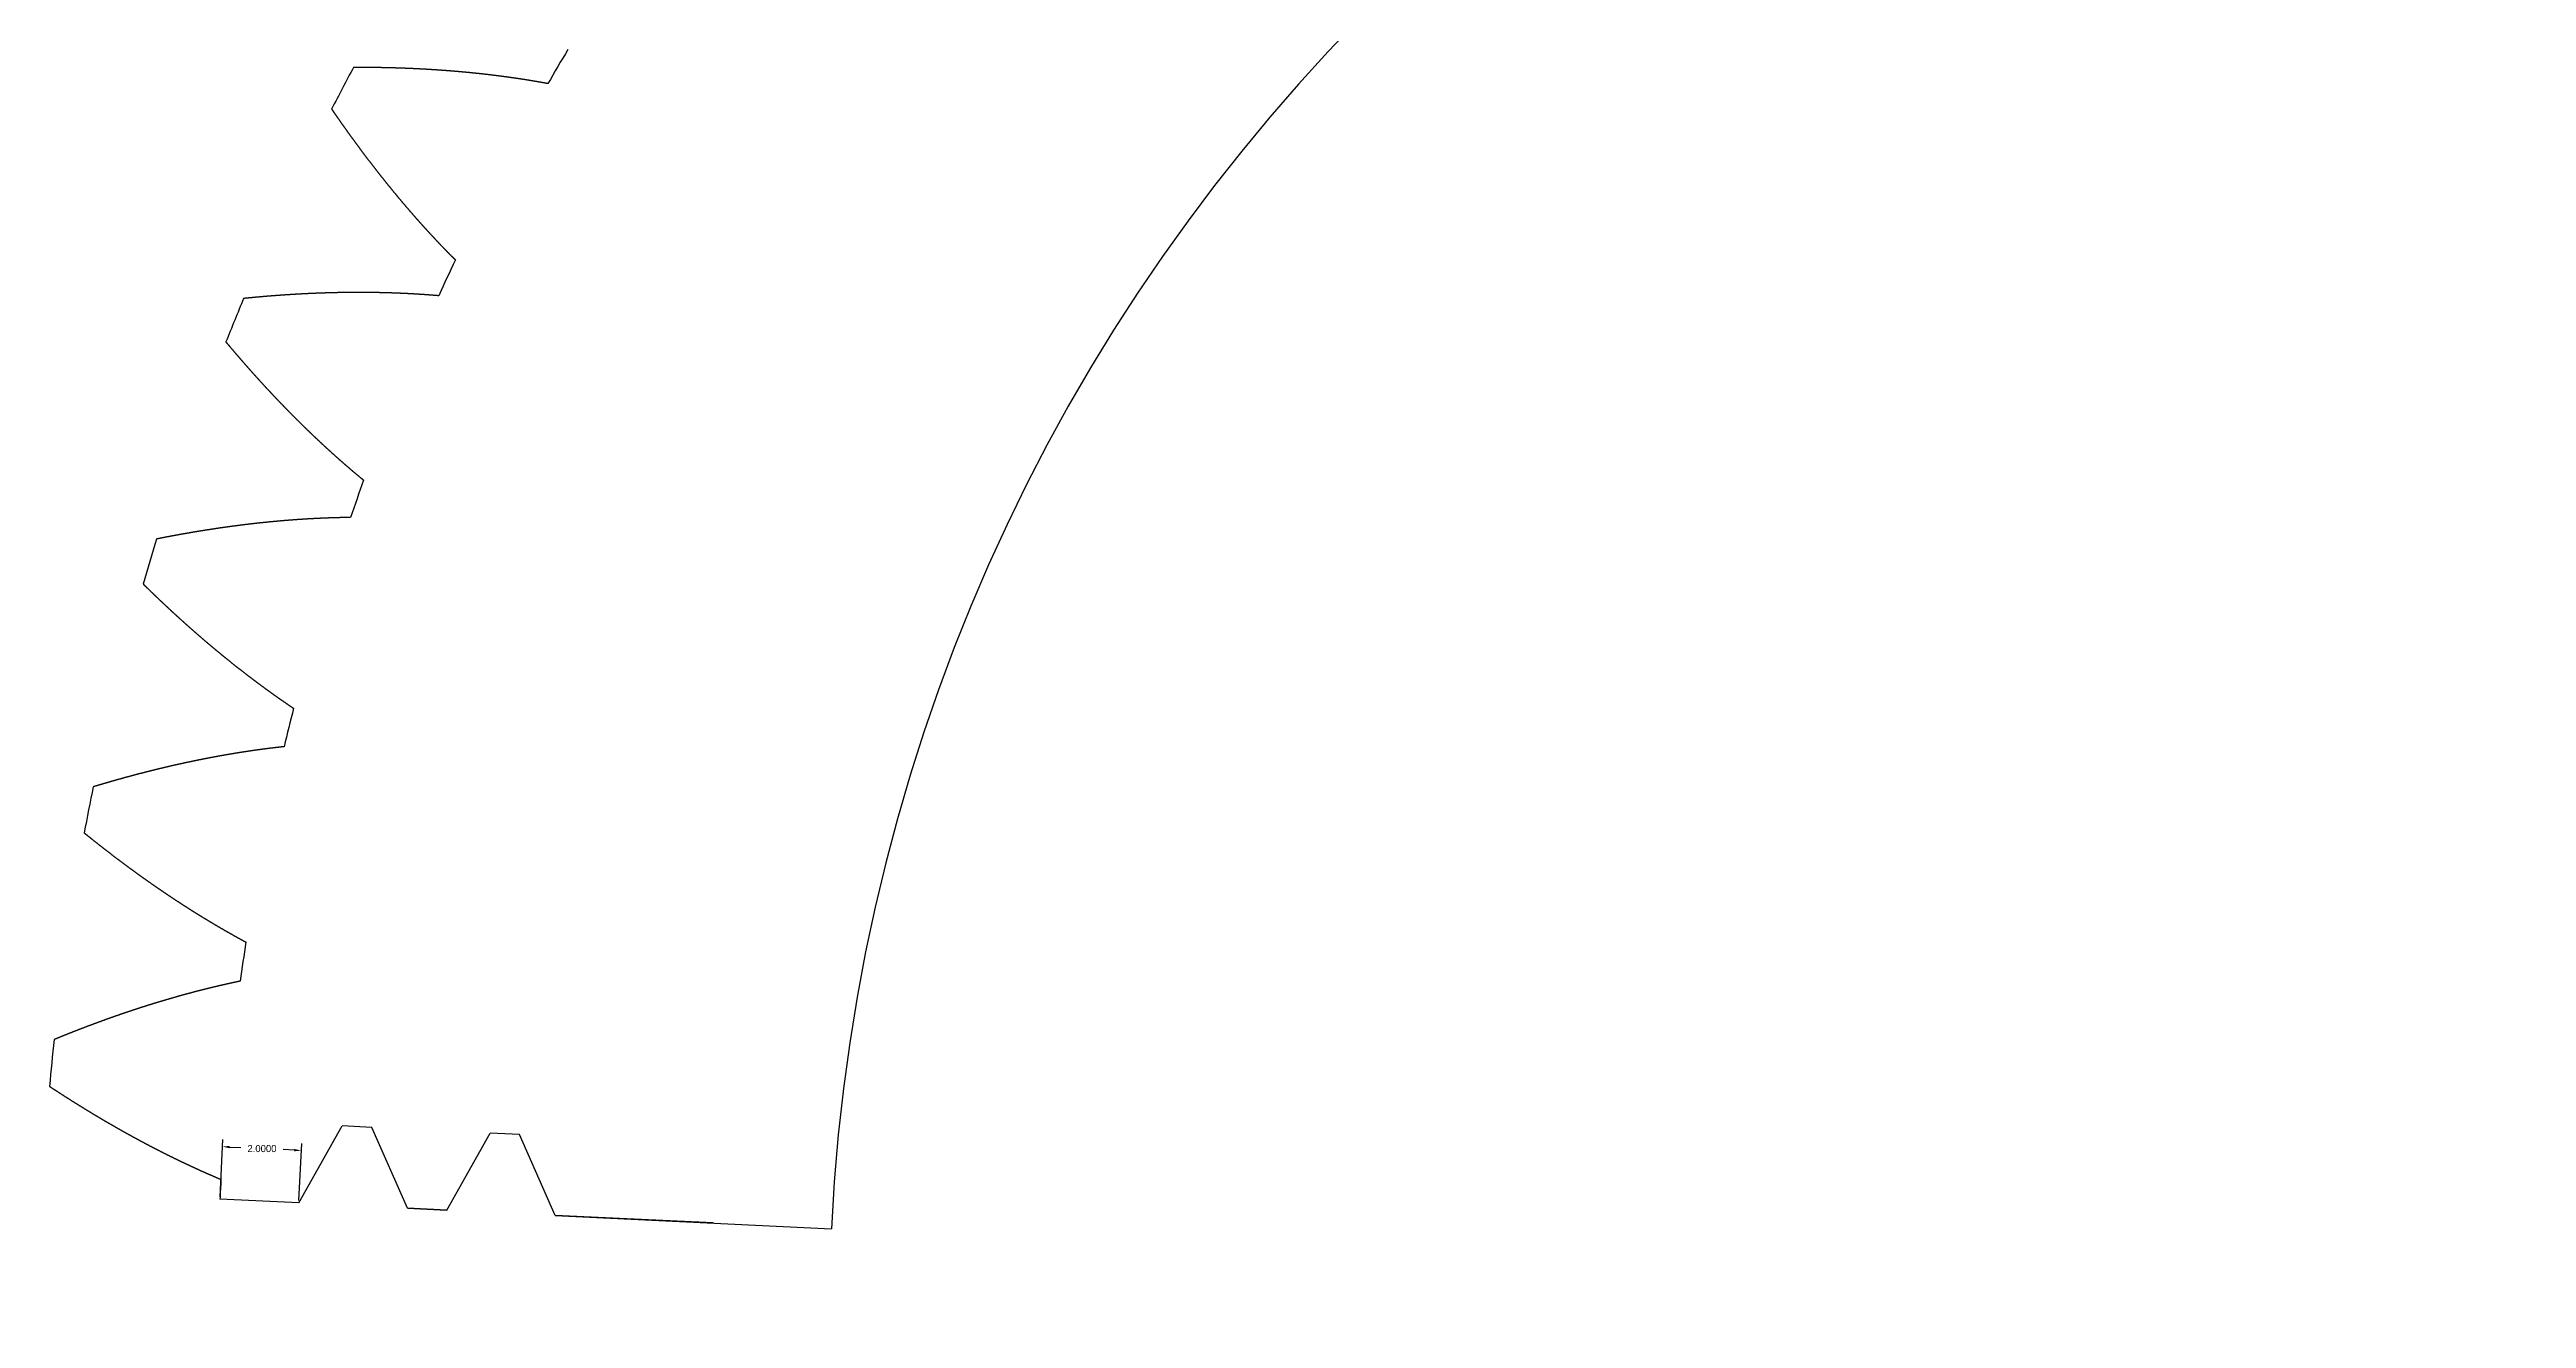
# Model space of a CAD drawing. Header units: millimetres. Extents: x -106 to 415, y -206 to 191.
# Drawn here: x -106 to -43.3, y -132.5 to -100.3 of the extents above; entities that cross this region are included whole.
import ezdxf

# ---------------------------------------------------------------- set-up
doc = ezdxf.new("R2010")
doc.units = ezdxf.units.MM
doc.header["$MEASUREMENT"] = 0

msp = doc.modelspace()

# ---------------------------------------------------------------- linework, layer by layer
at = {"linetype": 'Continuous'}
for p, q in [((-101.68202, -129.371), (-101.61214, -127.92624)), ((-99.68737, -129.53006), (-98.59191, -127.5807)), ((-97.84279, -127.61694), (-98.59191, -127.5807)), ((-96.94058, -129.66292), (-97.84279, -127.61694)), ((-95.94175, -129.71123), (-94.84629, -127.76188)), ((-94.09717, -127.79812), (-94.84629, -127.76188)), ((-93.19496, -129.84409), (-94.09717, -127.79812)), ((-101.44104, -128.11473), (-101.15771, -128.12843)), ((-99.80296, -128.19396), (-100.08629, -128.18026)), ((-99.68435, -129.46763), (-99.61447, -128.02287)), ((-99.68737, -129.53006), (-101.68504, -129.43343)), ((-95.94175, -129.71123), (-96.94058, -129.66292)), ((-96.94058, -129.66292), (-95.94175, -129.71123)), ((-95.94175, -129.71123), (-96.94058, -129.66292)), ((-89.19964, -130.03735), (-93.19496, -129.84409)), ((-93.19496, -129.84409), (-86.20314, -130.18229))]:
    msp.add_line(p, q, dxfattribs=at)
for centre, radius, start, end in [((-39.25803, -132.45302), 47, 0.0000019, 177.2307676), ((-39.25802, -132.45302), 62.5, 149.0800547, 149.9968686), ((-39.25802, -132.45302), 67, 151.799248, 152.8161368), ((-39.25802, -132.45302), 62.5, 154.6185162, 155.5353301), ((-39.25802, -132.45302), 67, 157.3377095, 158.3545984), ((-39.25802, -132.45302), 62.5, 160.1569778, 161.0737916), ((-39.25802, -132.45302), 67, 162.8761711, 163.8930599), ((-39.25802, -132.45302), 62.5, 165.6954393, 166.6122532), ((-39.25802, -132.45302), 67, 168.4146326, 169.4315214), ((-39.25802, -132.45302), 62.5, 171.2339009, 172.1507147), ((-39.25802, -132.45302), 67, 173.9530941, 174.969983), ((-39.25802, -132.45302), 62.5, 176.7723624, 177.2307693)]:
    msp.add_arc(centre, radius, start, end)
for points in [[(-93.3829, -101.20006), (-93.40403, -101.19615), (-93.44629, -101.1884), (-93.50975, -101.17691), (-93.59448, -101.16189), (-93.7006, -101.14363), (-93.80691, -101.12586), (-93.91342, -101.1086), (-94.02012, -101.09184), (-94.12703, -101.07557), (-94.23412, -101.0598), (-94.34139, -101.04452), (-94.44885, -101.02971), (-94.55649, -101.01538), (-94.6643, -101.00152), (-94.77228, -100.98813), (-94.88043, -100.97521), (-94.98875, -100.96275), (-95.09723, -100.95074), (-95.20588, -100.9392), (-95.31468, -100.92811), (-95.42365, -100.91747), (-95.53276, -100.90728), (-95.64203, -100.89753), (-95.75146, -100.88823), (-95.86102, -100.87936), (-95.97074, -100.87093), (-96.08059, -100.86294), (-96.19059, -100.85538), (-96.30073, -100.84825), (-96.41101, -100.84155), (-96.52142, -100.83528), (-96.63196, -100.82943), (-96.74264, -100.824), (-96.85344, -100.81899), (-96.96438, -100.8144), (-97.07544, -100.81022), (-97.18662, -100.80646), (-97.29793, -100.80311), (-97.40936, -100.80017), (-97.5209, -100.79764), (-97.63256, -100.79552), (-97.74434, -100.7938), (-97.85623, -100.79249), (-97.96824, -100.79158), (-98.08035, -100.79107), (-98.17013, -100.79098), (-98.23752, -100.79109), (-98.28246, -100.79124), (-98.30494, -100.79134)], [(-98.85754, -101.84424), (-98.84485, -101.86279), (-98.81945, -101.89987), (-98.78126, -101.95539), (-98.73019, -102.02922), (-98.66608, -102.1212), (-98.6017, -102.21286), (-98.53706, -102.3042), (-98.47215, -102.39522), (-98.40697, -102.48591), (-98.34153, -102.57627), (-98.27581, -102.66631), (-98.20982, -102.75601), (-98.14357, -102.84537), (-98.07704, -102.9344), (-98.01025, -103.02309), (-97.94318, -103.11143), (-97.87584, -103.19943), (-97.80823, -103.28709), (-97.74034, -103.37439), (-97.67218, -103.46134), (-97.60375, -103.54793), (-97.53504, -103.63416), (-97.46606, -103.72003), (-97.3968, -103.80554), (-97.32726, -103.89068), (-97.25745, -103.97544), (-97.18735, -104.05983), (-97.11698, -104.14385), (-97.04632, -104.22748), (-96.97539, -104.31072), (-96.90417, -104.39358), (-96.83267, -104.47604), (-96.76088, -104.5581), (-96.6888, -104.63977), (-96.61644, -104.72103), (-96.5438, -104.80188), (-96.47086, -104.88233), (-96.39763, -104.96235), (-96.32411, -105.04196), (-96.2503, -105.12113), (-96.17619, -105.19987), (-96.10178, -105.27817), (-96.02706, -105.35602), (-95.95205, -105.43342), (-95.87674, -105.51037), (-95.81625, -105.57157), (-95.77075, -105.61727), (-95.74035, -105.64765), (-95.72514, -105.66282)], [(-96.14657, -106.56976), (-96.16798, -106.56791), (-96.21079, -106.56427), (-96.27506, -106.55896), (-96.36085, -106.5522), (-96.46823, -106.54426), (-96.57576, -106.53683), (-96.68344, -106.52993), (-96.79127, -106.52355), (-96.89924, -106.51768), (-97.00735, -106.51231), (-97.1156, -106.50745), (-97.22399, -106.50309), (-97.3325, -106.49922), (-97.44115, -106.49583), (-97.54992, -106.49292), (-97.65881, -106.4905), (-97.76783, -106.48855), (-97.87696, -106.48707), (-97.98621, -106.48606), (-98.09558, -106.48553), (-98.20506, -106.48545), (-98.31466, -106.48584), (-98.42436, -106.48669), (-98.53416, -106.48799), (-98.64408, -106.48974), (-98.75409, -106.49194), (-98.86421, -106.49459), (-98.97442, -106.49768), (-99.08473, -106.50121), (-99.19514, -106.50518), (-99.30564, -106.5096), (-99.41624, -106.51444), (-99.52692, -106.51972), (-99.63769, -106.52543), (-99.74855, -106.53156), (-99.8595, -106.53813), (-99.97052, -106.54511), (-100.08163, -106.55252), (-100.19282, -106.56035), (-100.30409, -106.5686), (-100.41544, -106.57726), (-100.52686, -106.58634), (-100.63836, -106.59583), (-100.74993, -106.60574), (-100.86157, -106.61605), (-100.95094, -106.62463), (-101.018, -106.63124), (-101.06272, -106.63573), (-101.08508, -106.638)], [(-101.53348, -107.73931), (-101.51906, -107.75656), (-101.4902, -107.79101), (-101.44683, -107.84258), (-101.38887, -107.91115), (-101.31618, -107.99651), (-101.24326, -108.08153), (-101.17011, -108.1662), (-101.09671, -108.25053), (-101.02309, -108.3345), (-100.94922, -108.41813), (-100.87512, -108.5014), (-100.80079, -108.58431), (-100.72622, -108.66687), (-100.65141, -108.74906), (-100.57637, -108.83089), (-100.50109, -108.91235), (-100.42557, -108.99344), (-100.34981, -109.07415), (-100.27382, -109.1545), (-100.19759, -109.23446), (-100.12112, -109.31404), (-100.04441, -109.39324), (-99.96746, -109.47206), (-99.89027, -109.55048), (-99.81284, -109.6285), (-99.73517, -109.70614), (-99.65725, -109.78337), (-99.5791, -109.8602), (-99.50071, -109.93662), (-99.42207, -110.01263), (-99.34318, -110.08822), (-99.26405, -110.1634), (-99.18468, -110.23815), (-99.10506, -110.31248), (-99.0252, -110.38638), (-98.94508, -110.45984), (-98.86472, -110.53287), (-98.78412, -110.60546), (-98.70326, -110.67759), (-98.62215, -110.74927), (-98.54078, -110.82049), (-98.45916, -110.89124), (-98.37728, -110.96152), (-98.29515, -111.03132), (-98.21276, -111.10064), (-98.14665, -111.15572), (-98.09695, -111.19682), (-98.06376, -111.22412), (-98.04716, -111.23775)], [(-98.37909, -112.18113), (-98.40057, -112.18136), (-98.44354, -112.18187), (-98.50802, -112.18279), (-98.59406, -112.18433), (-98.70171, -112.18679), (-98.80945, -112.18978), (-98.91729, -112.1933), (-99.02523, -112.19735), (-99.13327, -112.20193), (-99.24139, -112.20703), (-99.34961, -112.21264), (-99.45791, -112.21876), (-99.56629, -112.22537), (-99.67476, -112.23249), (-99.7833, -112.24009), (-99.89192, -112.24819), (-100.00061, -112.25677), (-100.10938, -112.26583), (-100.21822, -112.27538), (-100.32713, -112.2854), (-100.43611, -112.29589), (-100.54515, -112.30685), (-100.65426, -112.31828), (-100.76343, -112.33017), (-100.87266, -112.34252), (-100.98195, -112.35533), (-101.09129, -112.3686), (-101.2007, -112.38231), (-101.31015, -112.39647), (-101.41966, -112.41109), (-101.52922, -112.42614), (-101.63883, -112.44164), (-101.74849, -112.45757), (-101.85819, -112.47395), (-101.96794, -112.49075), (-102.07773, -112.50799), (-102.18757, -112.52566), (-102.29745, -112.54376), (-102.40736, -112.56228), (-102.51732, -112.58123), (-102.62731, -112.6006), (-102.73733, -112.62039), (-102.84739, -112.6406), (-102.95748, -112.66123), (-103.06761, -112.68227), (-103.15573, -112.69943), (-103.22184, -112.71248), (-103.26592, -112.72127), (-103.28796, -112.72568)], [(-103.62798, -113.86514), (-103.61196, -113.88091), (-103.5799, -113.91241), (-103.53176, -113.95956), (-103.46745, -114.02221), (-103.38687, -114.10016), (-103.30608, -114.17774), (-103.22509, -114.25496), (-103.14391, -114.33181), (-103.06252, -114.40829), (-102.98093, -114.48439), (-102.89914, -114.56012), (-102.81715, -114.63547), (-102.73496, -114.71044), (-102.65257, -114.78503), (-102.56997, -114.85924), (-102.48718, -114.93305), (-102.40419, -115.00647), (-102.321, -115.0795), (-102.23761, -115.15214), (-102.15401, -115.22437), (-102.07022, -115.2962), (-101.98622, -115.36763), (-101.90202, -115.43864), (-101.81763, -115.50925), (-101.73303, -115.57944), (-101.64823, -115.64921), (-101.56323, -115.71857), (-101.47802, -115.78749), (-101.39262, -115.85599), (-101.30701, -115.92406), (-101.2212, -115.99169), (-101.13518, -116.05887), (-101.04897, -116.12562), (-100.96254, -116.19191), (-100.87592, -116.25776), (-100.78909, -116.32315), (-100.70206, -116.38808), (-100.61482, -116.45254), (-100.52738, -116.51654), (-100.43972, -116.58006), (-100.35187, -116.64309), (-100.2638, -116.70563), (-100.17552, -116.76768), (-100.08704, -116.82923), (-99.99834, -116.89027), (-99.92722, -116.93872), (-99.87379, -116.97482), (-99.83812, -116.99879), (-99.82028, -117.01076)], [(-100.05961, -117.98177), (-100.08097, -117.98407), (-100.12369, -117.98872), (-100.18778, -117.99586), (-100.27327, -118.0057), (-100.38018, -118.01854), (-100.48713, -118.03192), (-100.59413, -118.04583), (-100.70117, -118.06028), (-100.80826, -118.07527), (-100.91539, -118.09077), (-101.02256, -118.1068), (-101.12976, -118.12334), (-101.237, -118.14039), (-101.34427, -118.15794), (-101.45157, -118.17599), (-101.5589, -118.19453), (-101.66626, -118.21356), (-101.77365, -118.23308), (-101.88106, -118.25308), (-101.98849, -118.27357), (-102.09595, -118.29453), (-102.20343, -118.31596), (-102.31092, -118.33787), (-102.41843, -118.36024), (-102.52596, -118.38308), (-102.6335, -118.40637), (-102.74106, -118.43013), (-102.84863, -118.45434), (-102.95621, -118.479), (-103.06379, -118.50411), (-103.17139, -118.52967), (-103.27899, -118.55567), (-103.3866, -118.58212), (-103.49421, -118.609), (-103.60182, -118.63632), (-103.70944, -118.66408), (-103.81706, -118.69227), (-103.92467, -118.72089), (-104.03229, -118.74993), (-104.1399, -118.7794), (-104.24751, -118.8093), (-104.35511, -118.83962), (-104.4627, -118.87035), (-104.57029, -118.90151), (-104.67787, -118.93308), (-104.76393, -118.95866), (-104.82847, -118.97804), (-104.87149, -118.99104), (-104.893, -118.99756)], [(-105.12146, -120.16451), (-105.104, -120.17866), (-105.06905, -120.20692), (-105.01658, -120.2492), (-104.94653, -120.30535), (-104.85879, -120.37516), (-104.7709, -120.44458), (-104.68284, -120.51363), (-104.59461, -120.58228), (-104.50622, -120.65055), (-104.41767, -120.71842), (-104.32895, -120.78591), (-104.24007, -120.85299), (-104.15103, -120.91968), (-104.06182, -120.98597), (-103.97246, -121.05185), (-103.88293, -121.11733), (-103.79324, -121.1824), (-103.70338, -121.24706), (-103.61337, -121.31131), (-103.52319, -121.37514), (-103.43286, -121.43855), (-103.34236, -121.50153), (-103.2517, -121.56409), (-103.16088, -121.62622), (-103.06991, -121.68792), (-102.97877, -121.74918), (-102.88747, -121.81001), (-102.79601, -121.87039), (-102.70439, -121.93033), (-102.61261, -121.98981), (-102.52068, -122.04884), (-102.42858, -122.10742), (-102.33632, -122.16553), (-102.24391, -122.22317), (-102.15133, -122.28035), (-102.0586, -122.33705), (-101.9657, -122.39328), (-101.87265, -122.44903), (-101.77944, -122.50428), (-101.68607, -122.55905), (-101.59254, -122.6133), (-101.49884, -122.66705), (-101.40499, -122.72029), (-101.31098, -122.77301), (-101.21681, -122.82521), (-101.14134, -122.86656), (-101.08467, -122.89735), (-101.04686, -122.91776), (-101.02794, -122.92795)], [(-101.17244, -123.91753), (-101.19348, -123.92188), (-101.23555, -123.93063), (-101.29866, -123.94393), (-101.3828, -123.96197), (-101.48796, -123.98507), (-101.59313, -124.0087), (-101.69828, -124.03288), (-101.80343, -124.05759), (-101.90857, -124.08284), (-102.01371, -124.10862), (-102.11883, -124.13491), (-102.22393, -124.16172), (-102.32903, -124.18904), (-102.4341, -124.21686), (-102.53916, -124.24518), (-102.6442, -124.27399), (-102.74923, -124.3033), (-102.85423, -124.33309), (-102.9592, -124.36337), (-103.06416, -124.39412), (-103.16909, -124.42536), (-103.274, -124.45707), (-103.37888, -124.48925), (-103.48373, -124.52189), (-103.58855, -124.555), (-103.69334, -124.58856), (-103.7981, -124.62259), (-103.90283, -124.65707), (-104.00753, -124.692), (-104.11219, -124.72738), (-104.21681, -124.7632), (-104.3214, -124.79947), (-104.42596, -124.83617), (-104.53047, -124.87332), (-104.63495, -124.9109), (-104.73938, -124.94891), (-104.84378, -124.98735), (-104.94813, -125.02622), (-105.05244, -125.06552), (-105.1567, -125.10524), (-105.26092, -125.14538), (-105.3651, -125.18594), (-105.46922, -125.22692), (-105.5733, -125.26831), (-105.67733, -125.31012), (-105.76052, -125.34389), (-105.82288, -125.3694), (-105.86445, -125.38649), (-105.88523, -125.39506)], [(-106, -126.57861), (-105.98125, -126.59101), (-105.94374, -126.61577), (-105.88744, -126.65279), (-105.81229, -126.70192), (-105.71823, -126.76293), (-105.62404, -126.82355), (-105.52973, -126.88377), (-105.43529, -126.94359), (-105.34072, -127.003), (-105.24603, -127.06202), (-105.15122, -127.12062), (-105.05627, -127.17882), (-104.96121, -127.2366), (-104.86602, -127.29397), (-104.77072, -127.35092), (-104.67529, -127.40746), (-104.57973, -127.46357), (-104.48406, -127.51925), (-104.38826, -127.57451), (-104.29235, -127.62934), (-104.19632, -127.68373), (-104.10016, -127.73769), (-104.00389, -127.79121), (-103.9075, -127.84428), (-103.81099, -127.89691), (-103.71436, -127.94909), (-103.61762, -128.00082), (-103.52076, -128.05209), (-103.42379, -128.10291), (-103.3267, -128.15326), (-103.22949, -128.20314), (-103.13217, -128.25255), (-103.03474, -128.30149), (-102.93719, -128.34994), (-102.83953, -128.39792), (-102.74175, -128.44541), (-102.64387, -128.49241), (-102.54587, -128.53891), (-102.44776, -128.58491), (-102.34954, -128.63041), (-102.2512, -128.67539), (-102.15276, -128.71984), (-102.05421, -128.76377), (-101.95555, -128.80717), (-101.85678, -128.85004), (-101.77767, -128.88392), (-101.7183, -128.90909), (-101.67869, -128.92576), (-101.65888, -128.93407)]]:
    msp.add_open_spline(points, degree=5)
for points in [[(-101.43959, -128.08476), (-101.44249, -128.14469), (-101.62083, -128.10603)], [(-99.80151, -128.164), (-99.80441, -128.22393), (-99.62317, -128.20266)]]:
    msp.add_solid(points, dxfattribs=at)

# ---------------------------------------------------------------- texts
at = {"linetype": 'Continuous', "insert": (-100.622, -128.15434), "char_height": 0.18, "attachment_point": 5}
msp.add_mtext('\\A1;2.0000', dxfattribs=at)

doc.saveas('drawing.dxf')
